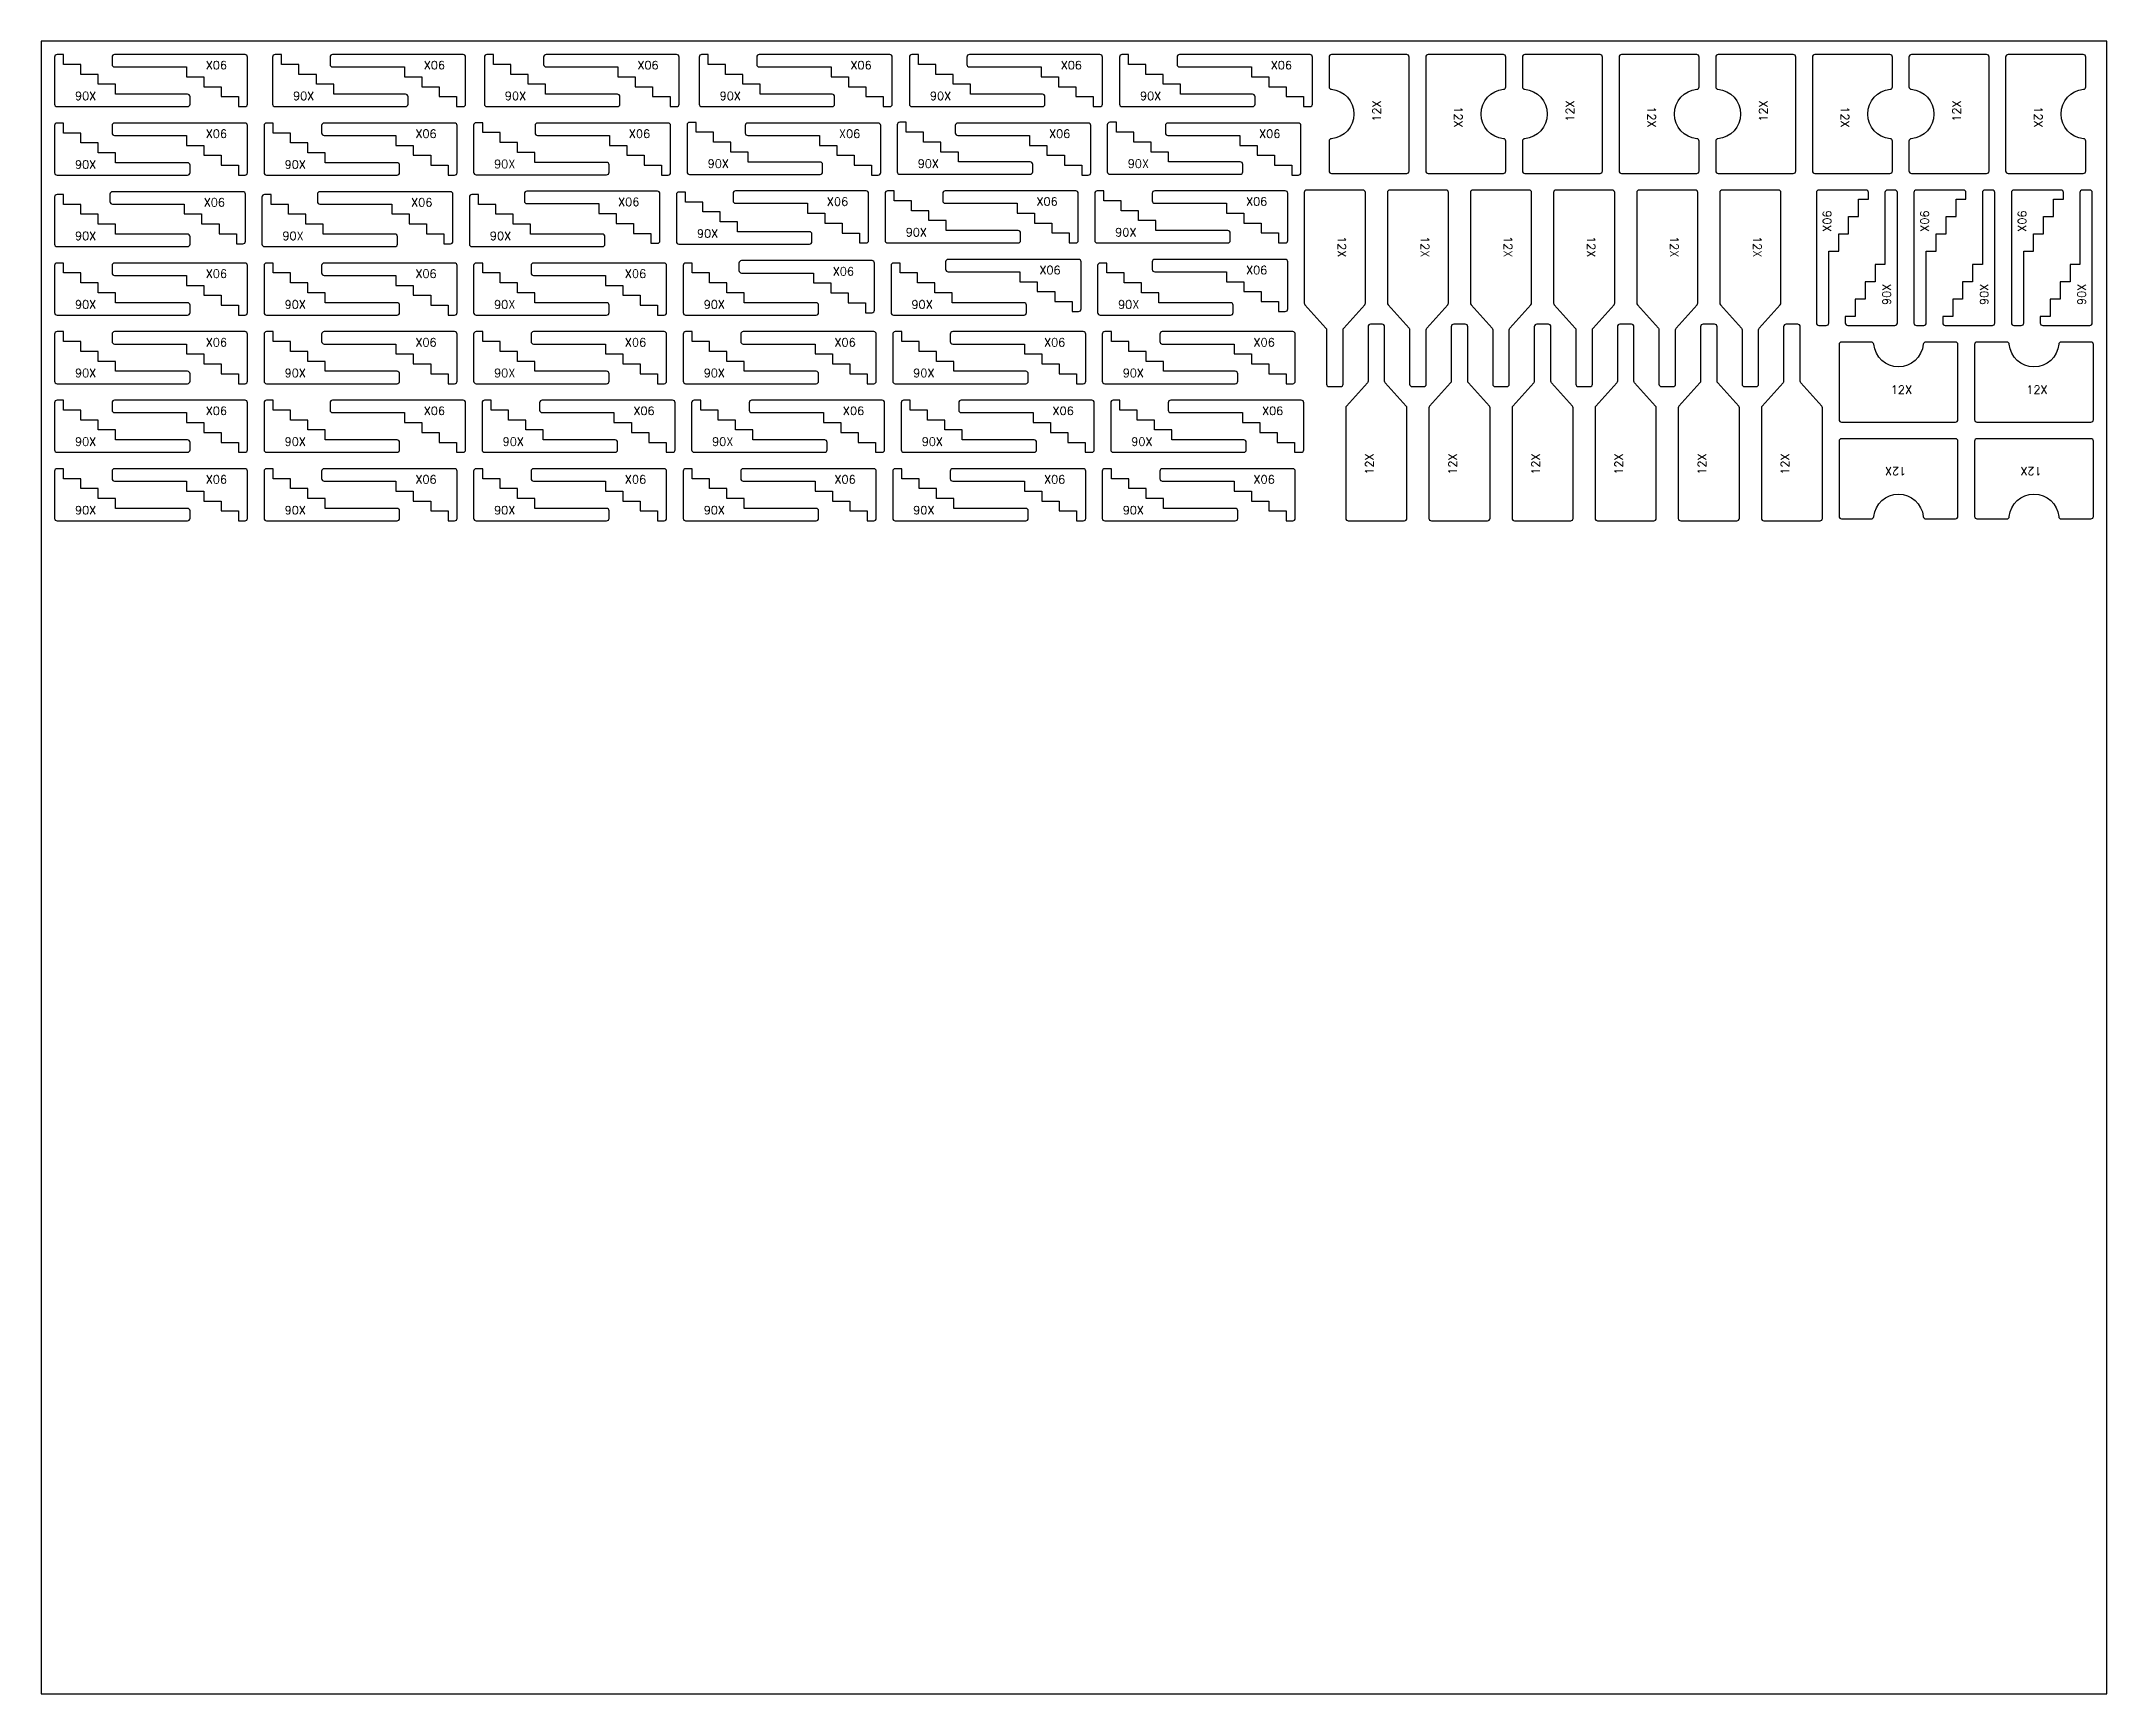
# Model space of a CAD drawing. Header units: millimetres. Extents: x 0 to 2500, y 0 to 2000.
import ezdxf

# ---------------------------------------------------------------- set-up
doc = ezdxf.new("R2010")
doc.units = ezdxf.units.MM
for name, color, linetype in [('--NestedParts--', 7, 'Continuous'), ('sheet', 24, 'Continuous'), ('Texto', 7, 'Continuous')]:
    doc.layers.add(name, color=color, linetype=linetype)
doc.styles.get("Standard").update_dxf_attribs({"font": 'txt.shx'})

msp = doc.modelspace()

# ---------------------------------------------------------------- linework, layer by layer
at = {"layer": '--NestedParts--', "color": 7}
for points in [[(177, 1936), (90, 1936), (90, 1948), (69, 1948), (69, 1960), (48, 1960), (48, 1972), (27, 1972), (27, 1984), (19, 1984, 0.414214), (16, 1981), (16, 1924, 0.414214), (19, 1921), (177, 1921, 0.414214), (180, 1924), (180, 1933, 0.414214)], [(88.6, 1969), (175.6, 1969), (175.6, 1957), (196.6, 1957), (196.6, 1945), (217.6, 1945), (217.6, 1933), (238.6, 1933), (238.6, 1921), (246.6, 1921, 0.414214), (249.6, 1924), (249.6, 1981, 0.414214), (246.6, 1984), (88.6, 1984, 0.414214), (85.6, 1981), (85.6, 1972, 0.414214)], [(440.9, 1936), (353.9, 1936), (353.9, 1948), (332.9, 1948), (332.9, 1960), (311.9, 1960), (311.9, 1972), (290.9, 1972), (290.9, 1984), (282.9, 1984, 0.414214), (279.9, 1981), (279.9, 1924, 0.414214), (282.9, 1921), (440.9, 1921, 0.414214), (443.9, 1924), (443.9, 1933, 0.414214)], [(352.6, 1969), (439.6, 1969), (439.6, 1957), (460.6, 1957), (460.6, 1945), (481.6, 1945), (481.6, 1933), (502.6, 1933), (502.6, 1921), (510.6, 1921, 0.414214), (513.6, 1924), (513.6, 1981, 0.414214), (510.6, 1984), (352.6, 1984, 0.414214), (349.6, 1981), (349.6, 1972, 0.414214)], [(697.3, 1936), (610.3, 1936), (610.3, 1948), (589.3, 1948), (589.3, 1960), (568.3, 1960), (568.3, 1972), (547.3, 1972), (547.3, 1984), (539.3, 1984, 0.414214), (536.3, 1981), (536.3, 1924, 0.414214), (539.3, 1921), (697.3, 1921, 0.414214), (700.3, 1924), (700.3, 1933, 0.414214)], [(611, 1969), (698, 1969), (698, 1957), (719, 1957), (719, 1945), (740, 1945), (740, 1933), (761, 1933), (761, 1921), (769, 1921, 0.414214), (772, 1924), (772, 1981, 0.414214), (769, 1984), (611, 1984, 0.414214), (608, 1981), (608, 1972, 0.414214)], [(957.3, 1936), (870.3, 1936), (870.3, 1948), (849.3, 1948), (849.3, 1960), (828.3, 1960), (828.3, 1972), (807.3, 1972), (807.3, 1984), (799.3, 1984, 0.414214), (796.3, 1981), (796.3, 1924, 0.414214), (799.3, 1921), (957.3, 1921, 0.414214), (960.3, 1924), (960.3, 1933, 0.414214)], [(869, 1969), (956, 1969), (956, 1957), (977, 1957), (977, 1945), (998, 1945), (998, 1933), (1019, 1933), (1019, 1921), (1027, 1921, 0.414214), (1030, 1924), (1030, 1981, 0.414214), (1027, 1984), (869, 1984, 0.414214), (866, 1981), (866, 1972, 0.414214)], [(1211.8, 1936), (1124.8, 1936), (1124.8, 1948), (1103.8, 1948), (1103.8, 1960), (1082.8, 1960), (1082.8, 1972), (1061.8, 1972), (1061.8, 1984), (1053.8, 1984, 0.414214), (1050.8, 1981), (1050.8, 1924, 0.414214), (1053.8, 1921), (1211.8, 1921, 0.414214), (1214.8, 1924), (1214.8, 1933, 0.414214)], [(1123.4, 1969), (1210.4, 1969), (1210.4, 1957), (1231.4, 1957), (1231.4, 1945), (1252.4, 1945), (1252.4, 1933), (1273.4, 1933), (1273.4, 1921), (1281.4, 1921, 0.414214), (1284.4, 1924), (1284.4, 1981, 0.414214), (1281.4, 1984), (1123.4, 1984, 0.414214), (1120.4, 1981), (1120.4, 1972, 0.414214)], [(1466.1, 1936), (1379.1, 1936), (1379.1, 1948), (1358.1, 1948), (1358.1, 1960), (1337.1, 1960), (1337.1, 1972), (1316.1, 1972), (1316.1, 1984), (1308.1, 1984, 0.414214), (1305.1, 1981), (1305.1, 1924, 0.414214), (1308.1, 1921), (1466.1, 1921, 0.414214), (1469.1, 1924), (1469.1, 1933, 0.414214)], [(1377.7, 1969), (1464.7, 1969), (1464.7, 1957), (1485.7, 1957), (1485.7, 1945), (1506.7, 1945), (1506.7, 1933), (1527.7, 1933), (1527.7, 1921), (1535.7, 1921, 0.414214), (1538.7, 1924), (1538.7, 1981, 0.414214), (1535.7, 1984), (1377.7, 1984, 0.414214), (1374.7, 1981), (1374.7, 1972, 0.414214)], [(1561.7, 1840), (1652.7, 1840, 0.414214), (1655.7, 1843), (1655.7, 1981, 0.414214), (1652.7, 1984), (1561.7, 1984, 0.414214), (1558.7, 1981), (1558.7, 1944.9, 0.387795), (1561.5, 1941.9, -0.912871), (1561.5, 1882.1, 0.387795), (1558.7, 1879.1), (1558.7, 1843, 0.414214)], [(1769.7, 1984), (1678.7, 1984, 0.414214), (1675.7, 1981), (1675.7, 1843, 0.414214), (1678.7, 1840), (1769.7, 1840, 0.414214), (1772.7, 1843), (1772.7, 1879.1, 0.387795), (1770, 1882.1, -0.912871), (1770, 1941.9, 0.387795), (1772.7, 1944.9), (1772.7, 1981, 0.414214)], [(1795.7, 1840), (1886.7, 1840, 0.414214), (1889.7, 1843), (1889.7, 1981, 0.414214), (1886.7, 1984), (1795.7, 1984, 0.414214), (1792.7, 1981), (1792.7, 1944.9, 0.387795), (1795.5, 1941.9, -0.912871), (1795.5, 1882.1, 0.387795), (1792.7, 1879.1), (1792.7, 1843, 0.414214)], [(2003.7, 1984), (1912.7, 1984, 0.414214), (1909.7, 1981), (1909.7, 1843, 0.414214), (1912.7, 1840), (2003.7, 1840, 0.414214), (2006.7, 1843), (2006.7, 1879.1, 0.387795), (2004, 1882.1, -0.912871), (2004, 1941.9, 0.387795), (2006.7, 1944.9), (2006.7, 1981, 0.414214)], [(2029.7, 1840), (2120.7, 1840, 0.414214), (2123.7, 1843), (2123.7, 1981, 0.414214), (2120.7, 1984), (2029.7, 1984, 0.414214), (2026.7, 1981), (2026.7, 1944.9, 0.387795), (2029.5, 1941.9, -0.912871), (2029.5, 1882.1, 0.387795), (2026.7, 1879.1), (2026.7, 1843, 0.414214)], [(2237.7, 1984), (2146.7, 1984, 0.414214), (2143.7, 1981), (2143.7, 1843, 0.414214), (2146.7, 1840), (2237.7, 1840, 0.414214), (2240.7, 1843), (2240.7, 1879.1, 0.387795), (2238, 1882.1, -0.912871), (2238, 1941.9, 0.387795), (2240.7, 1944.9), (2240.7, 1981, 0.414214)], [(2263.7, 1840), (2354.7, 1840, 0.414214), (2357.7, 1843), (2357.7, 1981, 0.414214), (2354.7, 1984), (2263.7, 1984, 0.414214), (2260.7, 1981), (2260.7, 1944.9, 0.387795), (2263.5, 1941.9, -0.912871), (2263.5, 1882.1, 0.387795), (2260.7, 1879.1), (2260.7, 1843, 0.414214)], [(2471.7, 1984), (2380.7, 1984, 0.414214), (2377.7, 1981), (2377.7, 1843, 0.414214), (2380.7, 1840), (2471.7, 1840, 0.414214), (2474.7, 1843), (2474.7, 1879.1, 0.387795), (2472, 1882.1, -0.912871), (2472, 1941.9, 0.387795), (2474.7, 1944.9), (2474.7, 1981, 0.414214)], [(177, 1853), (90, 1853), (90, 1865), (69, 1865), (69, 1877), (48, 1877), (48, 1889), (27, 1889), (27, 1901), (19, 1901, 0.414214), (16, 1898), (16, 1841, 0.414214), (19, 1838), (177, 1838, 0.414214), (180, 1841), (180, 1850, 0.414214)], [(88.6, 1886), (175.6, 1886), (175.6, 1874), (196.6, 1874), (196.6, 1862), (217.6, 1862), (217.6, 1850), (238.6, 1850), (238.6, 1838), (246.6, 1838, 0.414214), (249.6, 1841), (249.6, 1898, 0.414214), (246.6, 1901), (88.6, 1901, 0.414214), (85.6, 1898), (85.6, 1889, 0.414214)], [(430.6, 1853), (343.6, 1853), (343.6, 1865), (322.6, 1865), (322.6, 1877), (301.6, 1877), (301.6, 1889), (280.6, 1889), (280.6, 1901), (272.6, 1901, 0.414214), (269.6, 1898), (269.6, 1841, 0.414214), (272.6, 1838), (430.6, 1838, 0.414214), (433.6, 1841), (433.6, 1850, 0.414214)], [(342.3, 1886), (429.3, 1886), (429.3, 1874), (450.3, 1874), (450.3, 1862), (471.3, 1862), (471.3, 1850), (492.3, 1850), (492.3, 1838), (500.3, 1838, 0.414214), (503.3, 1841), (503.3, 1898, 0.414214), (500.3, 1901), (342.3, 1901, 0.414214), (339.3, 1898), (339.3, 1889, 0.414214)], [(684.3, 1853.5), (597.3, 1853.5), (597.3, 1865.5), (576.3, 1865.5), (576.3, 1877.5), (555.3, 1877.5), (555.3, 1889.5), (534.3, 1889.5), (534.3, 1901.5), (526.3, 1901.5, 0.414214), (523.3, 1898.5), (523.3, 1841.5, 0.414214), (526.3, 1838.5), (684.3, 1838.5, 0.414214), (687.3, 1841.5), (687.3, 1850.5, 0.414214)], [(600.7, 1886), (687.7, 1886), (687.7, 1874), (708.7, 1874), (708.7, 1862), (729.7, 1862), (729.7, 1850), (750.7, 1850), (750.7, 1838), (758.7, 1838, 0.414214), (761.7, 1841), (761.7, 1898, 0.414214), (758.7, 1901), (600.7, 1901, 0.414214), (597.7, 1898), (597.7, 1889, 0.414214)], [(942.7, 1853.9), (855.7, 1853.9), (855.7, 1865.9), (834.7, 1865.9), (834.7, 1877.9), (813.7, 1877.9), (813.7, 1889.9), (792.7, 1889.9), (792.7, 1901.9), (784.7, 1901.9, 0.414214), (781.7, 1898.9), (781.7, 1841.9, 0.414214), (784.7, 1838.9), (942.7, 1838.9, 0.414214), (945.7, 1841.9), (945.7, 1850.9, 0.414214)], [(855, 1886), (942, 1886), (942, 1874), (963, 1874), (963, 1862), (984, 1862), (984, 1850), (1005, 1850), (1005, 1838), (1013, 1838, 0.414214), (1016, 1841), (1016, 1898, 0.414214), (1013, 1901), (855, 1901, 0.414214), (852, 1898), (852, 1889, 0.414214)], [(1197, 1854), (1110, 1854), (1110, 1866), (1089, 1866), (1089, 1878), (1068, 1878), (1068, 1890), (1047, 1890), (1047, 1902), (1039, 1902, 0.414214), (1036, 1899), (1036, 1842, 0.414214), (1039, 1839), (1197, 1839, 0.414214), (1200, 1842), (1200, 1851, 0.414214)], [(1109.3, 1886), (1196.3, 1886), (1196.3, 1874), (1217.3, 1874), (1217.3, 1862), (1238.3, 1862), (1238.3, 1850), (1259.3, 1850), (1259.3, 1838), (1267.3, 1838, 0.414214), (1270.3, 1841), (1270.3, 1898, 0.414214), (1267.3, 1901), (1109.3, 1901, 0.414214), (1106.3, 1898), (1106.3, 1889, 0.414214)], [(1451.3, 1854), (1364.3, 1854), (1364.3, 1866), (1343.3, 1866), (1343.3, 1878), (1322.3, 1878), (1322.3, 1890), (1301.3, 1890), (1301.3, 1902), (1293.3, 1902, 0.414214), (1290.3, 1899), (1290.3, 1842, 0.414214), (1293.3, 1839), (1451.3, 1839, 0.414214), (1454.3, 1842), (1454.3, 1851, 0.414214)], [(1363.6, 1886), (1450.6, 1886), (1450.6, 1874), (1471.6, 1874), (1471.6, 1862), (1492.6, 1862), (1492.6, 1850), (1513.6, 1850), (1513.6, 1838), (1521.6, 1838, 0.414214), (1524.6, 1841), (1524.6, 1898, 0.414214), (1521.6, 1901), (1363.6, 1901, 0.414214), (1360.6, 1898), (1360.6, 1889, 0.414214)], [(177, 1766.6), (90, 1766.6), (90, 1778.6), (69, 1778.6), (69, 1790.6), (48, 1790.6), (48, 1802.6), (27, 1802.6), (27, 1814.6), (19, 1814.6, 0.414214), (16, 1811.6), (16, 1754.6, 0.414214), (19, 1751.6), (177, 1751.6, 0.414214), (180, 1754.6), (180, 1763.6, 0.414214)], [(86.1, 1803), (173.1, 1803), (173.1, 1791), (194.1, 1791), (194.1, 1779), (215.1, 1779), (215.1, 1767), (236.1, 1767), (236.1, 1755), (244.1, 1755, 0.414214), (247.1, 1758), (247.1, 1815, 0.414214), (244.1, 1818), (86.1, 1818, 0.414214), (83.1, 1815), (83.1, 1806, 0.414214)], [(428.1, 1766.6), (341.1, 1766.6), (341.1, 1778.6), (320.1, 1778.6), (320.1, 1790.6), (299.1, 1790.6), (299.1, 1802.6), (278.1, 1802.6), (278.1, 1814.6), (270.1, 1814.6, 0.414214), (267.1, 1811.6), (267.1, 1754.6, 0.414214), (270.1, 1751.6), (428.1, 1751.6, 0.414214), (431.1, 1754.6), (431.1, 1763.6, 0.414214)], [(337.2, 1803), (424.2, 1803), (424.2, 1791), (445.2, 1791), (445.2, 1779), (466.2, 1779), (466.2, 1767), (487.2, 1767), (487.2, 1755), (495.2, 1755, 0.414214), (498.2, 1758), (498.2, 1815, 0.414214), (495.2, 1818), (337.2, 1818, 0.414214), (334.2, 1815), (334.2, 1806, 0.414214)], [(679.2, 1766.6), (592.2, 1766.6), (592.2, 1778.6), (571.2, 1778.6), (571.2, 1790.6), (550.2, 1790.6), (550.2, 1802.6), (529.2, 1802.6), (529.2, 1814.6), (521.2, 1814.6, 0.414214), (518.2, 1811.6), (518.2, 1754.6, 0.414214), (521.2, 1751.6), (679.2, 1751.6, 0.414214), (682.2, 1754.6), (682.2, 1763.6, 0.414214)], [(587.8, 1803.5), (674.8, 1803.5), (674.8, 1791.5), (695.8, 1791.5), (695.8, 1779.5), (716.8, 1779.5), (716.8, 1767.5), (737.8, 1767.5), (737.8, 1755.5), (745.8, 1755.5, 0.414214), (748.8, 1758.5), (748.8, 1815.5, 0.414214), (745.8, 1818.5), (587.8, 1818.5, 0.414214), (584.8, 1815.5), (584.8, 1806.5, 0.414214)], [(929.8, 1769.5), (842.8, 1769.5), (842.8, 1781.5), (821.8, 1781.5), (821.8, 1793.5), (800.8, 1793.5), (800.8, 1805.5), (779.8, 1805.5), (779.8, 1817.5), (771.8, 1817.5, 0.414214), (768.8, 1814.5), (768.8, 1757.5, 0.414214), (771.8, 1754.5), (929.8, 1754.5, 0.414214), (932.8, 1757.5), (932.8, 1766.5, 0.414214)], [(840.4, 1803.9), (927.4, 1803.9), (927.4, 1791.9), (948.4, 1791.9), (948.4, 1779.9), (969.4, 1779.9), (969.4, 1767.9), (990.4, 1767.9), (990.4, 1755.9), (998.4, 1755.9, 0.414214), (1001.4, 1758.9), (1001.4, 1815.9, 0.414214), (998.4, 1818.9), (840.4, 1818.9, 0.414214), (837.4, 1815.9), (837.4, 1806.9, 0.414214)], [(1182.4, 1771), (1095.4, 1771), (1095.4, 1783), (1074.4, 1783), (1074.4, 1795), (1053.4, 1795), (1053.4, 1807), (1032.4, 1807), (1032.4, 1819), (1024.4, 1819, 0.414214), (1021.4, 1816), (1021.4, 1759, 0.414214), (1024.4, 1756), (1182.4, 1756, 0.414214), (1185.4, 1759), (1185.4, 1768, 0.414214)], [(1094.1, 1804), (1181.1, 1804), (1181.1, 1792), (1202.1, 1792), (1202.1, 1780), (1223.1, 1780), (1223.1, 1768), (1244.1, 1768), (1244.1, 1756), (1252.1, 1756, 0.414214), (1255.1, 1759), (1255.1, 1816, 0.414214), (1252.1, 1819), (1094.1, 1819, 0.414214), (1091.1, 1816), (1091.1, 1807, 0.414214)], [(1436.1, 1771), (1349.1, 1771), (1349.1, 1783), (1328.1, 1783), (1328.1, 1795), (1307.1, 1795), (1307.1, 1807), (1286.1, 1807), (1286.1, 1819), (1278.1, 1819, 0.414214), (1275.1, 1816), (1275.1, 1759, 0.414214), (1278.1, 1756), (1436.1, 1756, 0.414214), (1439.1, 1759), (1439.1, 1768, 0.414214)], [(1347.7, 1804), (1434.7, 1804), (1434.7, 1792), (1455.7, 1792), (1455.7, 1780), (1476.7, 1780), (1476.7, 1768), (1497.7, 1768), (1497.7, 1756), (1505.7, 1756, 0.414214), (1508.7, 1759), (1508.7, 1816, 0.414214), (1505.7, 1819), (1347.7, 1819, 0.414214), (1344.7, 1816), (1344.7, 1807, 0.414214)], [(1575.7, 1585), (1575.7, 1650.8, -0.185281), (1576.5, 1652.9), (1602, 1681.1, 0.185281), (1602.7, 1683.2), (1602.7, 1817, 0.414214), (1599.7, 1820), (1531.7, 1820, 0.414214), (1528.7, 1817), (1528.7, 1683.2, 0.185281), (1529.5, 1681.1), (1555, 1652.9, -0.185281), (1555.7, 1650.8), (1555.7, 1585, 0.414214), (1558.7, 1582), (1572.7, 1582, 0.414214)], [(1676.3, 1585), (1676.3, 1650.8, -0.185281), (1677.1, 1652.9), (1702.5, 1681.1, 0.185281), (1703.3, 1683.2), (1703.3, 1817, 0.414214), (1700.3, 1820), (1632.3, 1820, 0.414214), (1629.3, 1817), (1629.3, 1683.2, 0.185281), (1630.1, 1681.1), (1655.5, 1652.9, -0.185281), (1656.3, 1650.8), (1656.3, 1585, 0.414214), (1659.3, 1582), (1673.3, 1582, 0.414214)], [(1776.9, 1585), (1776.9, 1650.8, -0.185281), (1777.7, 1652.9), (1803.1, 1681.1, 0.185281), (1803.9, 1683.2), (1803.9, 1817, 0.414214), (1800.9, 1820), (1732.9, 1820, 0.414214), (1729.9, 1817), (1729.9, 1683.2, 0.185281), (1730.7, 1681.1), (1756.1, 1652.9, -0.185281), (1756.9, 1650.8), (1756.9, 1585, 0.414214), (1759.9, 1582), (1773.9, 1582, 0.414214)], [(1877.5, 1585), (1877.5, 1650.8, -0.185281), (1878.3, 1652.9), (1903.7, 1681.1, 0.185281), (1904.5, 1683.2), (1904.5, 1817, 0.414214), (1901.5, 1820), (1833.5, 1820, 0.414214), (1830.5, 1817), (1830.5, 1683.2, 0.185281), (1831.3, 1681.1), (1856.7, 1652.9, -0.185281), (1857.5, 1650.8), (1857.5, 1585, 0.414214), (1860.5, 1582), (1874.5, 1582, 0.414214)], [(1978.1, 1585), (1978.1, 1650.8, -0.185281), (1978.9, 1652.9), (2004.3, 1681.1, 0.185281), (2005.1, 1683.2), (2005.1, 1817, 0.414214), (2002.1, 1820), (1934.1, 1820, 0.414214), (1931.1, 1817), (1931.1, 1683.2, 0.185281), (1931.9, 1681.1), (1957.3, 1652.9, -0.185281), (1958.1, 1650.8), (1958.1, 1585, 0.414214), (1961.1, 1582), (1975.1, 1582, 0.414214)], [(2078.7, 1585), (2078.7, 1650.8, -0.185281), (2079.5, 1652.9), (2104.9, 1681.1, 0.185281), (2105.7, 1683.2), (2105.7, 1817, 0.414214), (2102.7, 1820), (2034.7, 1820, 0.414214), (2031.7, 1817), (2031.7, 1683.2, 0.185281), (2032.5, 1681.1), (2057.9, 1652.9, -0.185281), (2058.7, 1650.8), (2058.7, 1585, 0.414214), (2061.7, 1582), (2075.7, 1582, 0.414214)], [(2163.6, 1659), (2163.6, 1746), (2175.6, 1746), (2175.6, 1767), (2187.6, 1767), (2187.6, 1788), (2199.6, 1788), (2199.6, 1809), (2211.6, 1809), (2211.6, 1817, 0.414214), (2208.6, 1820), (2151.6, 1820, 0.414214), (2148.6, 1817), (2148.6, 1659, 0.414214), (2151.6, 1656), (2160.6, 1656, 0.414214)], [(2231.6, 1817), (2231.6, 1730), (2219.6, 1730), (2219.6, 1709), (2207.6, 1709), (2207.6, 1688), (2195.6, 1688), (2195.6, 1667), (2183.6, 1667), (2183.6, 1659, 0.414214), (2186.6, 1656), (2243.6, 1656, 0.414214), (2246.6, 1659), (2246.6, 1817, 0.414214), (2243.6, 1820), (2234.6, 1820, 0.414214)], [(2281.6, 1659), (2281.6, 1746), (2293.6, 1746), (2293.6, 1767), (2305.6, 1767), (2305.6, 1788), (2317.6, 1788), (2317.6, 1809), (2329.6, 1809), (2329.6, 1817, 0.414214), (2326.6, 1820), (2269.6, 1820, 0.414214), (2266.6, 1817), (2266.6, 1659, 0.414214), (2269.6, 1656), (2278.6, 1656, 0.414214)], [(2349.6, 1817), (2349.6, 1730), (2337.6, 1730), (2337.6, 1709), (2325.6, 1709), (2325.6, 1688), (2313.6, 1688), (2313.6, 1667), (2301.6, 1667), (2301.6, 1659, 0.414214), (2304.6, 1656), (2361.6, 1656, 0.414214), (2364.6, 1659), (2364.6, 1817, 0.414214), (2361.6, 1820), (2352.6, 1820, 0.414214)], [(2399.6, 1659), (2399.6, 1746), (2411.6, 1746), (2411.6, 1767), (2423.6, 1767), (2423.6, 1788), (2435.6, 1788), (2435.6, 1809), (2447.6, 1809), (2447.6, 1817, 0.414214), (2444.6, 1820), (2387.6, 1820, 0.414214), (2384.6, 1817), (2384.6, 1659, 0.414214), (2387.6, 1656), (2396.6, 1656, 0.414214)], [(2467.6, 1817), (2467.6, 1730), (2455.6, 1730), (2455.6, 1709), (2443.6, 1709), (2443.6, 1688), (2431.6, 1688), (2431.6, 1667), (2419.6, 1667), (2419.6, 1659, 0.414214), (2422.6, 1656), (2479.6, 1656, 0.414214), (2482.6, 1659), (2482.6, 1817, 0.414214), (2479.6, 1820), (2470.6, 1820, 0.414214)], [(177, 1683.6), (90, 1683.6), (90, 1695.6), (69, 1695.6), (69, 1707.6), (48, 1707.6), (48, 1719.6), (27, 1719.6), (27, 1731.6), (19, 1731.6, 0.414214), (16, 1728.6), (16, 1671.6, 0.414214), (19, 1668.6), (177, 1668.6, 0.414214), (180, 1671.6), (180, 1680.6, 0.414214)], [(88.6, 1716.6), (175.6, 1716.6), (175.6, 1704.6), (196.6, 1704.6), (196.6, 1692.6), (217.6, 1692.6), (217.6, 1680.6), (238.6, 1680.6), (238.6, 1668.6), (246.6, 1668.6, 0.414214), (249.6, 1671.6), (249.6, 1728.6, 0.414214), (246.6, 1731.6), (88.6, 1731.6, 0.414214), (85.6, 1728.6), (85.6, 1719.6, 0.414214)], [(430.6, 1683.6), (343.6, 1683.6), (343.6, 1695.6), (322.6, 1695.6), (322.6, 1707.6), (301.6, 1707.6), (301.6, 1719.6), (280.6, 1719.6), (280.6, 1731.6), (272.6, 1731.6, 0.414214), (269.6, 1728.6), (269.6, 1671.6, 0.414214), (272.6, 1668.6), (430.6, 1668.6, 0.414214), (433.6, 1671.6), (433.6, 1680.6, 0.414214)], [(342.3, 1716.6), (429.3, 1716.6), (429.3, 1704.6), (450.3, 1704.6), (450.3, 1692.6), (471.3, 1692.6), (471.3, 1680.6), (492.3, 1680.6), (492.3, 1668.6), (500.3, 1668.6, 0.414214), (503.3, 1671.6), (503.3, 1728.6, 0.414214), (500.3, 1731.6), (342.3, 1731.6, 0.414214), (339.3, 1728.6), (339.3, 1719.6, 0.414214)], [(684.3, 1683.6), (597.3, 1683.6), (597.3, 1695.6), (576.3, 1695.6), (576.3, 1707.6), (555.3, 1707.6), (555.3, 1719.6), (534.3, 1719.6), (534.3, 1731.6), (526.3, 1731.6, 0.414214), (523.3, 1728.6), (523.3, 1671.6, 0.414214), (526.3, 1668.6), (684.3, 1668.6, 0.414214), (687.3, 1671.6), (687.3, 1680.6, 0.414214)], [(595.9, 1716.6), (682.9, 1716.6), (682.9, 1704.6), (703.9, 1704.6), (703.9, 1692.6), (724.9, 1692.6), (724.9, 1680.6), (745.9, 1680.6), (745.9, 1668.6), (753.9, 1668.6, 0.414214), (756.9, 1671.6), (756.9, 1728.6, 0.414214), (753.9, 1731.6), (595.9, 1731.6, 0.414214), (592.9, 1728.6), (592.9, 1719.6, 0.414214)], [(937.9, 1683.6), (850.9, 1683.6), (850.9, 1695.6), (829.9, 1695.6), (829.9, 1707.6), (808.9, 1707.6), (808.9, 1719.6), (787.9, 1719.6), (787.9, 1731.6), (779.9, 1731.6, 0.414214), (776.9, 1728.6), (776.9, 1671.6, 0.414214), (779.9, 1668.6), (937.9, 1668.6, 0.414214), (940.9, 1671.6), (940.9, 1680.6, 0.414214)], [(847.5, 1719.5), (934.5, 1719.5), (934.5, 1707.5), (955.5, 1707.5), (955.5, 1695.5), (976.5, 1695.5), (976.5, 1683.5), (997.5, 1683.5), (997.5, 1671.5), (1005.5, 1671.5, 0.414214), (1008.5, 1674.5), (1008.5, 1731.5, 0.414214), (1005.5, 1734.5), (847.5, 1734.5, 0.414214), (844.5, 1731.5), (844.5, 1722.5, 0.414214)], [(1189.5, 1683.6), (1102.5, 1683.6), (1102.5, 1695.6), (1081.5, 1695.6), (1081.5, 1707.6), (1060.5, 1707.6), (1060.5, 1719.6), (1039.5, 1719.6), (1039.5, 1731.6), (1031.5, 1731.6, 0.414214), (1028.5, 1728.6), (1028.5, 1671.6, 0.414214), (1031.5, 1668.6), (1189.5, 1668.6, 0.414214), (1192.5, 1671.6), (1192.5, 1680.6, 0.414214)], [(1097.6, 1721), (1184.6, 1721), (1184.6, 1709), (1205.6, 1709), (1205.6, 1697), (1226.6, 1697), (1226.6, 1685), (1247.6, 1685), (1247.6, 1673), (1255.6, 1673, 0.414214), (1258.6, 1676), (1258.6, 1733, 0.414214), (1255.6, 1736), (1097.6, 1736, 0.414214), (1094.6, 1733), (1094.6, 1724, 0.414214)], [(1439.6, 1683.6), (1352.6, 1683.6), (1352.6, 1695.6), (1331.6, 1695.6), (1331.6, 1707.6), (1310.6, 1707.6), (1310.6, 1719.6), (1289.6, 1719.6), (1289.6, 1731.6), (1281.6, 1731.6, 0.414214), (1278.6, 1728.6), (1278.6, 1671.6, 0.414214), (1281.6, 1668.6), (1439.6, 1668.6, 0.414214), (1442.6, 1671.6), (1442.6, 1680.6, 0.414214)], [(1347.7, 1721), (1434.7, 1721), (1434.7, 1709), (1455.7, 1709), (1455.7, 1697), (1476.7, 1697), (1476.7, 1685), (1497.7, 1685), (1497.7, 1673), (1505.7, 1673, 0.414214), (1508.7, 1676), (1508.7, 1733, 0.414214), (1505.7, 1736), (1347.7, 1736, 0.414214), (1344.7, 1733), (1344.7, 1724, 0.414214)], [(1606, 1654.6), (1606, 1588.7, -0.185281), (1605.2, 1586.7), (1579.8, 1558.4, 0.185281), (1579, 1556.4), (1579, 1422.6, 0.414214), (1582, 1419.6), (1650, 1419.6, 0.414214), (1653, 1422.6), (1653, 1556.4, 0.185281), (1652.2, 1558.4), (1626.8, 1586.7, -0.185281), (1626, 1588.7), (1626, 1654.6, 0.414214), (1623, 1657.6), (1609, 1657.6, 0.414214)], [(1706.6, 1654.6), (1706.6, 1588.7, -0.185281), (1705.8, 1586.7), (1680.4, 1558.4, 0.185281), (1679.6, 1556.4), (1679.6, 1422.6, 0.414214), (1682.6, 1419.6), (1750.6, 1419.6, 0.414214), (1753.6, 1422.6), (1753.6, 1556.4, 0.185281), (1752.8, 1558.4), (1727.4, 1586.7, -0.185281), (1726.6, 1588.7), (1726.6, 1654.6, 0.414214), (1723.6, 1657.6), (1709.6, 1657.6, 0.414214)], [(1807.2, 1654.6), (1807.2, 1588.7, -0.185281), (1806.4, 1586.7), (1781, 1558.4, 0.185281), (1780.2, 1556.4), (1780.2, 1422.6, 0.414214), (1783.2, 1419.6), (1851.2, 1419.6, 0.414214), (1854.2, 1422.6), (1854.2, 1556.4, 0.185281), (1853.4, 1558.4), (1828, 1586.7, -0.185281), (1827.2, 1588.7), (1827.2, 1654.6, 0.414214), (1824.2, 1657.6), (1810.2, 1657.6, 0.414214)], [(1907.8, 1654.6), (1907.8, 1588.7, -0.185281), (1907, 1586.7), (1881.6, 1558.4, 0.185281), (1880.8, 1556.4), (1880.8, 1422.6, 0.414214), (1883.8, 1419.6), (1951.8, 1419.6, 0.414214), (1954.8, 1422.6), (1954.8, 1556.4, 0.185281), (1954, 1558.4), (1928.6, 1586.7, -0.185281), (1927.8, 1588.7), (1927.8, 1654.6, 0.414214), (1924.8, 1657.6), (1910.8, 1657.6, 0.414214)], [(2008.4, 1654.6), (2008.4, 1588.7, -0.185281), (2007.6, 1586.7), (1982.2, 1558.4, 0.185281), (1981.4, 1556.4), (1981.4, 1422.6, 0.414214), (1984.4, 1419.6), (2052.4, 1419.6, 0.414214), (2055.4, 1422.6), (2055.4, 1556.4, 0.185281), (2054.6, 1558.4), (2029.2, 1586.7, -0.185281), (2028.4, 1588.7), (2028.4, 1654.6, 0.414214), (2025.4, 1657.6), (2011.4, 1657.6, 0.414214)], [(2109, 1654.6), (2109, 1588.7, -0.185281), (2108.2, 1586.7), (2082.8, 1558.4, 0.185281), (2082, 1556.4), (2082, 1422.6, 0.414214), (2085, 1419.6), (2153, 1419.6, 0.414214), (2156, 1422.6), (2156, 1556.4, 0.185281), (2155.2, 1558.4), (2129.8, 1586.7, -0.185281), (2129, 1588.7), (2129, 1654.6, 0.414214), (2126, 1657.6), (2112, 1657.6, 0.414214)], [(177, 1600.6), (90, 1600.6), (90, 1612.6), (69, 1612.6), (69, 1624.6), (48, 1624.6), (48, 1636.6), (27, 1636.6), (27, 1648.6), (19, 1648.6, 0.414214), (16, 1645.6), (16, 1588.6, 0.414214), (19, 1585.6), (177, 1585.6, 0.414214), (180, 1588.6), (180, 1597.6, 0.414214)], [(88.6, 1633.6), (175.6, 1633.6), (175.6, 1621.6), (196.6, 1621.6), (196.6, 1609.6), (217.6, 1609.6), (217.6, 1597.6), (238.6, 1597.6), (238.6, 1585.6), (246.6, 1585.6, 0.414214), (249.6, 1588.6), (249.6, 1645.6, 0.414214), (246.6, 1648.6), (88.6, 1648.6, 0.414214), (85.6, 1645.6), (85.6, 1636.6, 0.414214)], [(430.6, 1600.6), (343.6, 1600.6), (343.6, 1612.6), (322.6, 1612.6), (322.6, 1624.6), (301.6, 1624.6), (301.6, 1636.6), (280.6, 1636.6), (280.6, 1648.6), (272.6, 1648.6, 0.414214), (269.6, 1645.6), (269.6, 1588.6, 0.414214), (272.6, 1585.6), (430.6, 1585.6, 0.414214), (433.6, 1588.6), (433.6, 1597.6, 0.414214)], [(342.3, 1633.6), (429.3, 1633.6), (429.3, 1621.6), (450.3, 1621.6), (450.3, 1609.6), (471.3, 1609.6), (471.3, 1597.6), (492.3, 1597.6), (492.3, 1585.6), (500.3, 1585.6, 0.414214), (503.3, 1588.6), (503.3, 1645.6, 0.414214), (500.3, 1648.6), (342.3, 1648.6, 0.414214), (339.3, 1645.6), (339.3, 1636.6, 0.414214)], [(684.3, 1600.6), (597.3, 1600.6), (597.3, 1612.6), (576.3, 1612.6), (576.3, 1624.6), (555.3, 1624.6), (555.3, 1636.6), (534.3, 1636.6), (534.3, 1648.6), (526.3, 1648.6, 0.414214), (523.3, 1645.6), (523.3, 1588.6, 0.414214), (526.3, 1585.6), (684.3, 1585.6, 0.414214), (687.3, 1588.6), (687.3, 1597.6, 0.414214)], [(595.9, 1633.6), (682.9, 1633.6), (682.9, 1621.6), (703.9, 1621.6), (703.9, 1609.6), (724.9, 1609.6), (724.9, 1597.6), (745.9, 1597.6), (745.9, 1585.6), (753.9, 1585.6, 0.414214), (756.9, 1588.6), (756.9, 1645.6, 0.414214), (753.9, 1648.6), (595.9, 1648.6, 0.414214), (592.9, 1645.6), (592.9, 1636.6, 0.414214)], [(937.9, 1600.6), (850.9, 1600.6), (850.9, 1612.6), (829.9, 1612.6), (829.9, 1624.6), (808.9, 1624.6), (808.9, 1636.6), (787.9, 1636.6), (787.9, 1648.6), (779.9, 1648.6, 0.414214), (776.9, 1645.6), (776.9, 1588.6, 0.414214), (779.9, 1585.6), (937.9, 1585.6, 0.414214), (940.9, 1588.6), (940.9, 1597.6, 0.414214)], [(849.6, 1633.6), (936.6, 1633.6), (936.6, 1621.6), (957.6, 1621.6), (957.6, 1609.6), (978.6, 1609.6), (978.6, 1597.6), (999.6, 1597.6), (999.6, 1585.6), (1007.6, 1585.6, 0.414214), (1010.6, 1588.6), (1010.6, 1645.6, 0.414214), (1007.6, 1648.6), (849.6, 1648.6, 0.414214), (846.6, 1645.6), (846.6, 1636.6, 0.414214)], [(1191.6, 1600.6), (1104.6, 1600.6), (1104.6, 1612.6), (1083.6, 1612.6), (1083.6, 1624.6), (1062.6, 1624.6), (1062.6, 1636.6), (1041.6, 1636.6), (1041.6, 1648.6), (1033.6, 1648.6, 0.414214), (1030.6, 1645.6), (1030.6, 1588.6, 0.414214), (1033.6, 1585.6), (1191.6, 1585.6, 0.414214), (1194.6, 1588.6), (1194.6, 1597.6, 0.414214)], [(1103.2, 1633.6), (1190.2, 1633.6), (1190.2, 1621.6), (1211.2, 1621.6), (1211.2, 1609.6), (1232.2, 1609.6), (1232.2, 1597.6), (1253.2, 1597.6), (1253.2, 1585.6), (1261.2, 1585.6, 0.414214), (1264.2, 1588.6), (1264.2, 1645.6, 0.414214), (1261.2, 1648.6), (1103.2, 1648.6, 0.414214), (1100.2, 1645.6), (1100.2, 1636.6, 0.414214)], [(1445.2, 1600.6), (1358.2, 1600.6), (1358.2, 1612.6), (1337.2, 1612.6), (1337.2, 1624.6), (1316.2, 1624.6), (1316.2, 1636.6), (1295.2, 1636.6), (1295.2, 1648.6), (1287.2, 1648.6, 0.414214), (1284.2, 1645.6), (1284.2, 1588.6, 0.414214), (1287.2, 1585.6), (1445.2, 1585.6, 0.414214), (1448.2, 1588.6), (1448.2, 1597.6, 0.414214)], [(1356.9, 1633.6), (1443.9, 1633.6), (1443.9, 1621.6), (1464.9, 1621.6), (1464.9, 1609.6), (1485.9, 1609.6), (1485.9, 1597.6), (1506.9, 1597.6), (1506.9, 1585.6), (1514.9, 1585.6, 0.414214), (1517.9, 1588.6), (1517.9, 1645.6, 0.414214), (1514.9, 1648.6), (1356.9, 1648.6, 0.414214), (1353.9, 1645.6), (1353.9, 1636.6, 0.414214)], [(2176, 1633), (2176, 1542, 0.414214), (2179, 1539), (2317, 1539, 0.414214), (2320, 1542), (2320, 1633, 0.414214), (2317, 1636), (2280.9, 1636, 0.387795), (2277.9, 1633.3, -0.912871), (2218.1, 1633.3, 0.387795), (2215.1, 1636), (2179, 1636, 0.414214)], [(2340, 1633), (2340, 1542, 0.414214), (2343, 1539), (2481, 1539, 0.414214), (2484, 1542), (2484, 1633, 0.414214), (2481, 1636), (2444.9, 1636, 0.387795), (2441.9, 1633.3, -0.912871), (2382.1, 1633.3, 0.387795), (2379.1, 1636), (2343, 1636, 0.414214)], [(177, 1517.6), (90, 1517.6), (90, 1529.6), (69, 1529.6), (69, 1541.6), (48, 1541.6), (48, 1553.6), (27, 1553.6), (27, 1565.6), (19, 1565.6, 0.414214), (16, 1562.6), (16, 1505.6, 0.414214), (19, 1502.6), (177, 1502.6, 0.414214), (180, 1505.6), (180, 1514.6, 0.414214)], [(88.6, 1550.6), (175.6, 1550.6), (175.6, 1538.6), (196.6, 1538.6), (196.6, 1526.6), (217.6, 1526.6), (217.6, 1514.6), (238.6, 1514.6), (238.6, 1502.6), (246.6, 1502.6, 0.414214), (249.6, 1505.6), (249.6, 1562.6, 0.414214), (246.6, 1565.6), (88.6, 1565.6, 0.414214), (85.6, 1562.6), (85.6, 1553.6, 0.414214)], [(430.6, 1517.6), (343.6, 1517.6), (343.6, 1529.6), (322.6, 1529.6), (322.6, 1541.6), (301.6, 1541.6), (301.6, 1553.6), (280.6, 1553.6), (280.6, 1565.6), (272.6, 1565.6, 0.414214), (269.6, 1562.6), (269.6, 1505.6, 0.414214), (272.6, 1502.6), (430.6, 1502.6, 0.414214), (433.6, 1505.6), (433.6, 1514.6, 0.414214)], [(352.6, 1550.6), (439.6, 1550.6), (439.6, 1538.6), (460.6, 1538.6), (460.6, 1526.6), (481.6, 1526.6), (481.6, 1514.6), (502.6, 1514.6), (502.6, 1502.6), (510.6, 1502.6, 0.414214), (513.6, 1505.6), (513.6, 1562.6, 0.414214), (510.6, 1565.6), (352.6, 1565.6, 0.414214), (349.6, 1562.6), (349.6, 1553.6, 0.414214)], [(694.6, 1517.6), (607.6, 1517.6), (607.6, 1529.6), (586.6, 1529.6), (586.6, 1541.6), (565.6, 1541.6), (565.6, 1553.6), (544.6, 1553.6), (544.6, 1565.6), (536.6, 1565.6, 0.414214), (533.6, 1562.6), (533.6, 1505.6, 0.414214), (536.6, 1502.6), (694.6, 1502.6, 0.414214), (697.6, 1505.6), (697.6, 1514.6, 0.414214)], [(606.2, 1550.6), (693.2, 1550.6), (693.2, 1538.6), (714.2, 1538.6), (714.2, 1526.6), (735.2, 1526.6), (735.2, 1514.6), (756.2, 1514.6), (756.2, 1502.6), (764.2, 1502.6, 0.414214), (767.2, 1505.6), (767.2, 1562.6, 0.414214), (764.2, 1565.6), (606.2, 1565.6, 0.414214), (603.2, 1562.6), (603.2, 1553.6, 0.414214)], [(948.2, 1517.6), (861.2, 1517.6), (861.2, 1529.6), (840.2, 1529.6), (840.2, 1541.6), (819.2, 1541.6), (819.2, 1553.6), (798.2, 1553.6), (798.2, 1565.6), (790.2, 1565.6, 0.414214), (787.2, 1562.6), (787.2, 1505.6, 0.414214), (790.2, 1502.6), (948.2, 1502.6, 0.414214), (951.2, 1505.6), (951.2, 1514.6, 0.414214)], [(859.8, 1550.6), (946.8, 1550.6), (946.8, 1538.6), (967.8, 1538.6), (967.8, 1526.6), (988.8, 1526.6), (988.8, 1514.6), (1009.8, 1514.6), (1009.8, 1502.6), (1017.8, 1502.6, 0.414214), (1020.8, 1505.6), (1020.8, 1562.6, 0.414214), (1017.8, 1565.6), (859.8, 1565.6, 0.414214), (856.8, 1562.6), (856.8, 1553.6, 0.414214)], [(1201.8, 1517.6), (1114.8, 1517.6), (1114.8, 1529.6), (1093.8, 1529.6), (1093.8, 1541.6), (1072.8, 1541.6), (1072.8, 1553.6), (1051.8, 1553.6), (1051.8, 1565.6), (1043.8, 1565.6, 0.414214), (1040.8, 1562.6), (1040.8, 1505.6, 0.414214), (1043.8, 1502.6), (1201.8, 1502.6, 0.414214), (1204.8, 1505.6), (1204.8, 1514.6, 0.414214)], [(1113.5, 1550.6), (1200.5, 1550.6), (1200.5, 1538.6), (1221.5, 1538.6), (1221.5, 1526.6), (1242.5, 1526.6), (1242.5, 1514.6), (1263.5, 1514.6), (1263.5, 1502.6), (1271.5, 1502.6, 0.414214), (1274.5, 1505.6), (1274.5, 1562.6, 0.414214), (1271.5, 1565.6), (1113.5, 1565.6, 0.414214), (1110.5, 1562.6), (1110.5, 1553.6, 0.414214)], [(1455.5, 1517.6), (1368.5, 1517.6), (1368.5, 1529.6), (1347.5, 1529.6), (1347.5, 1541.6), (1326.5, 1541.6), (1326.5, 1553.6), (1305.5, 1553.6), (1305.5, 1565.6), (1297.5, 1565.6, 0.414214), (1294.5, 1562.6), (1294.5, 1505.6, 0.414214), (1297.5, 1502.6), (1455.5, 1502.6, 0.414214), (1458.5, 1505.6), (1458.5, 1514.6, 0.414214)], [(1367.1, 1550.6), (1454.1, 1550.6), (1454.1, 1538.6), (1475.1, 1538.6), (1475.1, 1526.6), (1496.1, 1526.6), (1496.1, 1514.6), (1517.1, 1514.6), (1517.1, 1502.6), (1525.1, 1502.6, 0.414214), (1528.1, 1505.6), (1528.1, 1562.6, 0.414214), (1525.1, 1565.6), (1367.1, 1565.6, 0.414214), (1364.1, 1562.6), (1364.1, 1553.6, 0.414214)], [(2320, 1425), (2320, 1516, 0.414214), (2317, 1519), (2179, 1519, 0.414214), (2176, 1516), (2176, 1425, 0.414214), (2179, 1422), (2215.1, 1422, 0.387795), (2218.1, 1424.7, -0.912871), (2277.9, 1424.7, 0.387795), (2280.9, 1422), (2317, 1422, 0.414214)], [(2484, 1425), (2484, 1516, 0.414214), (2481, 1519), (2343, 1519, 0.414214), (2340, 1516), (2340, 1425, 0.414214), (2343, 1422), (2379.1, 1422, 0.387795), (2382.1, 1424.7, -0.912871), (2441.9, 1424.7, 0.387795), (2444.9, 1422), (2481, 1422, 0.414214)], [(177, 1434.6), (90, 1434.6), (90, 1446.6), (69, 1446.6), (69, 1458.6), (48, 1458.6), (48, 1470.6), (27, 1470.6), (27, 1482.6), (19, 1482.6, 0.414214), (16, 1479.6), (16, 1422.6, 0.414214), (19, 1419.6), (177, 1419.6, 0.414214), (180, 1422.6), (180, 1431.6, 0.414214)], [(88.6, 1467.6), (175.6, 1467.6), (175.6, 1455.6), (196.6, 1455.6), (196.6, 1443.6), (217.6, 1443.6), (217.6, 1431.6), (238.6, 1431.6), (238.6, 1419.6), (246.6, 1419.6, 0.414214), (249.6, 1422.6), (249.6, 1479.6, 0.414214), (246.6, 1482.6), (88.6, 1482.6, 0.414214), (85.6, 1479.6), (85.6, 1470.6, 0.414214)], [(430.6, 1434.6), (343.6, 1434.6), (343.6, 1446.6), (322.6, 1446.6), (322.6, 1458.6), (301.6, 1458.6), (301.6, 1470.6), (280.6, 1470.6), (280.6, 1482.6), (272.6, 1482.6, 0.414214), (269.6, 1479.6), (269.6, 1422.6, 0.414214), (272.6, 1419.6), (430.6, 1419.6, 0.414214), (433.6, 1422.6), (433.6, 1431.6, 0.414214)], [(342.3, 1467.6), (429.3, 1467.6), (429.3, 1455.6), (450.3, 1455.6), (450.3, 1443.6), (471.3, 1443.6), (471.3, 1431.6), (492.3, 1431.6), (492.3, 1419.6), (500.3, 1419.6, 0.414214), (503.3, 1422.6), (503.3, 1479.6, 0.414214), (500.3, 1482.6), (342.3, 1482.6, 0.414214), (339.3, 1479.6), (339.3, 1470.6, 0.414214)], [(684.3, 1434.6), (597.3, 1434.6), (597.3, 1446.6), (576.3, 1446.6), (576.3, 1458.6), (555.3, 1458.6), (555.3, 1470.6), (534.3, 1470.6), (534.3, 1482.6), (526.3, 1482.6, 0.414214), (523.3, 1479.6), (523.3, 1422.6, 0.414214), (526.3, 1419.6), (684.3, 1419.6, 0.414214), (687.3, 1422.6), (687.3, 1431.6, 0.414214)], [(595.9, 1467.6), (682.9, 1467.6), (682.9, 1455.6), (703.9, 1455.6), (703.9, 1443.6), (724.9, 1443.6), (724.9, 1431.6), (745.9, 1431.6), (745.9, 1419.6), (753.9, 1419.6, 0.414214), (756.9, 1422.6), (756.9, 1479.6, 0.414214), (753.9, 1482.6), (595.9, 1482.6, 0.414214), (592.9, 1479.6), (592.9, 1470.6, 0.414214)], [(937.9, 1434.6), (850.9, 1434.6), (850.9, 1446.6), (829.9, 1446.6), (829.9, 1458.6), (808.9, 1458.6), (808.9, 1470.6), (787.9, 1470.6), (787.9, 1482.6), (779.9, 1482.6, 0.414214), (776.9, 1479.6), (776.9, 1422.6, 0.414214), (779.9, 1419.6), (937.9, 1419.6, 0.414214), (940.9, 1422.6), (940.9, 1431.6, 0.414214)], [(849.6, 1467.6), (936.6, 1467.6), (936.6, 1455.6), (957.6, 1455.6), (957.6, 1443.6), (978.6, 1443.6), (978.6, 1431.6), (999.6, 1431.6), (999.6, 1419.6), (1007.6, 1419.6, 0.414214), (1010.6, 1422.6), (1010.6, 1479.6, 0.414214), (1007.6, 1482.6), (849.6, 1482.6, 0.414214), (846.6, 1479.6), (846.6, 1470.6, 0.414214)], [(1191.6, 1434.6), (1104.6, 1434.6), (1104.6, 1446.6), (1083.6, 1446.6), (1083.6, 1458.6), (1062.6, 1458.6), (1062.6, 1470.6), (1041.6, 1470.6), (1041.6, 1482.6), (1033.6, 1482.6, 0.414214), (1030.6, 1479.6), (1030.6, 1422.6, 0.414214), (1033.6, 1419.6), (1191.6, 1419.6, 0.414214), (1194.6, 1422.6), (1194.6, 1431.6, 0.414214)], [(1103.2, 1467.6), (1190.2, 1467.6), (1190.2, 1455.6), (1211.2, 1455.6), (1211.2, 1443.6), (1232.2, 1443.6), (1232.2, 1431.6), (1253.2, 1431.6), (1253.2, 1419.6), (1261.2, 1419.6, 0.414214), (1264.2, 1422.6), (1264.2, 1479.6, 0.414214), (1261.2, 1482.6), (1103.2, 1482.6, 0.414214), (1100.2, 1479.6), (1100.2, 1470.6, 0.414214)], [(1445.2, 1434.6), (1358.2, 1434.6), (1358.2, 1446.6), (1337.2, 1446.6), (1337.2, 1458.6), (1316.2, 1458.6), (1316.2, 1470.6), (1295.2, 1470.6), (1295.2, 1482.6), (1287.2, 1482.6, 0.414214), (1284.2, 1479.6), (1284.2, 1422.6, 0.414214), (1287.2, 1419.6), (1445.2, 1419.6, 0.414214), (1448.2, 1422.6), (1448.2, 1431.6, 0.414214)], [(1356.9, 1467.6), (1443.9, 1467.6), (1443.9, 1455.6), (1464.9, 1455.6), (1464.9, 1443.6), (1485.9, 1443.6), (1485.9, 1431.6), (1506.9, 1431.6), (1506.9, 1419.6), (1514.9, 1419.6, 0.414214), (1517.9, 1422.6), (1517.9, 1479.6, 0.414214), (1514.9, 1482.6), (1356.9, 1482.6, 0.414214), (1353.9, 1479.6), (1353.9, 1470.6, 0.414214)]]:
    msp.add_lwpolyline(points, format="xyb", close=True, dxfattribs=at)
at = {"layer": 'sheet', "color": 7}
msp.add_lwpolyline([(0, 0), (2500, 0), (2500, 2000), (0, 2000)], close=True, dxfattribs=at)

# ---------------------------------------------------------------- texts
at = {"layer": 'Texto', "color": 3, "char_height": 10, "width": 32.579, "attachment_point": 1}
for s, insert, rotation in [('90X', (224.8, 1966.1), 180), ('90X', (488.7, 1966.1), 180), ('90X', (747.2, 1966.1), 180), ('90X', (1005.1, 1966.1), 180), ('90X', (1259.6, 1966.1), 180), ('90X', (1513.9, 1966.1), 180), ('12X', (1611.4, 1902.7), 90), ('12X', (1845.4, 1902.7), 90), ('12X', (2079.4, 1902.7), 90), ('12X', (2313.4, 1902.7), 90), ('12X', (1720.1, 1921.3), 270), ('12X', (1954.1, 1921.3), 270), ('12X', (2188.1, 1921.3), 270), ('12X', (2422.1, 1921.3), 270), ('90X', (224.8, 1883.1), 180), ('90X', (478.5, 1883.1), 180), ('90X', (736.9, 1883.1), 180), ('90X', (991.2, 1883.1), 180), ('90X', (1245.5, 1883.1), 180), ('90X', (1499.8, 1883.1), 180), ('90X', (222.3, 1800.1), 180), ('90X', (473.4, 1800.1), 180), ('90X', (723.9, 1800.6), 180), ('90X', (976.6, 1801), 180), ('90X', (1230.3, 1801.1), 180), ('90X', (1483.9, 1801.1), 180), ('90X', (2166.6, 1795.2), 270), ('90X', (2284.6, 1795.2), 270), ('90X', (2402.6, 1795.2), 270), ('12X', (1579.2, 1764.2), 270), ('12X', (1679.8, 1764.2), 270), ('12X', (1780.4, 1764.2), 270), ('12X', (1881, 1764.2), 270), ('12X', (1981.6, 1764.2), 270), ('12X', (2082.1, 1764.2), 270), ('90X', (983.7, 1716.6), 180), ('90X', (1233.8, 1718.1), 180), ('90X', (1483.9, 1718.1), 180), ('90X', (224.8, 1713.7), 180), ('90X', (478.5, 1713.7), 180), ('90X', (732.1, 1713.7), 180), ('90X', (2228.7, 1680.8), 90), ('90X', (2346.7, 1680.8), 90), ('90X', (2464.7, 1680.8), 90), ('90X', (224.8, 1630.7), 180), ('90X', (478.5, 1630.7), 180), ('90X', (732.1, 1630.7), 180), ('90X', (985.8, 1630.7), 180), ('90X', (1239.4, 1630.7), 180), ('90X', (1493, 1630.7), 180), ('90X', (224.8, 1547.7), 180), ('90X', (488.7, 1547.7), 180), ('90X', (742.4, 1547.7), 180), ('90X', (996, 1547.7), 180), ('90X', (1249.7, 1547.7), 180), ('90X', (1503.3, 1547.7), 180), ('12X', (1602.6, 1475.4), 90), ('12X', (1703.2, 1475.4), 90), ('12X', (1803.8, 1475.4), 90), ('12X', (1904.4, 1475.4), 90), ('12X', (2005, 1475.4), 90), ('12X', (2105.6, 1475.4), 90), ('12X', (2257.3, 1474.7), 180), ('12X', (2421.3, 1474.7), 180), ('90X', (224.8, 1464.7), 180), ('90X', (478.5, 1464.7), 180), ('90X', (732.1, 1464.7), 180), ('90X', (985.8, 1464.7), 180), ('90X', (1239.4, 1464.7), 180), ('90X', (1493, 1464.7), 180)]:
    msp.add_mtext(s, dxfattribs=dict(at, insert=insert, rotation=rotation))
for s, insert in [('90X', (40.8, 1938.9)), ('90X', (304.7, 1938.9)), ('90X', (561.1, 1938.9)), ('90X', (821.1, 1938.9)), ('90X', (1075.6, 1938.9)), ('90X', (1329.9, 1938.9)), ('90X', (40.8, 1855.9)), ('90X', (294.5, 1855.9)), ('90X', (548.1, 1856.5)), ('90X', (806.6, 1856.9)), ('90X', (1060.8, 1856.9)), ('90X', (1315.1, 1856.9)), ('90X', (40.8, 1769.5)), ('90X', (291.9, 1769.5)), ('90X', (543, 1769.5)), ('90X', (793.6, 1772.4)), ('90X', (1046.3, 1773.9)), ('90X', (1299.9, 1773.9)), ('90X', (40.8, 1686.5)), ('90X', (294.5, 1686.5)), ('90X', (548.1, 1686.5)), ('90X', (801.8, 1686.5)), ('90X', (1053.3, 1686.5)), ('90X', (1303.4, 1686.5)), ('90X', (40.8, 1603.5)), ('90X', (294.5, 1603.5)), ('90X', (548.1, 1603.5)), ('90X', (801.8, 1603.5)), ('90X', (1055.4, 1603.5)), ('90X', (1309, 1603.5)), ('12X', (2238.7, 1583.3)), ('12X', (2402.7, 1583.3)), ('90X', (40.8, 1520.5)), ('90X', (294.5, 1520.5)), ('90X', (558.4, 1520.5)), ('90X', (812, 1520.5)), ('90X', (1065.7, 1520.5)), ('90X', (1319.3, 1520.5)), ('90X', (40.8, 1437.5)), ('90X', (294.5, 1437.5)), ('90X', (548.1, 1437.5)), ('90X', (801.8, 1437.5)), ('90X', (1055.4, 1437.5)), ('90X', (1309, 1437.5))]:
    msp.add_mtext(s, dxfattribs=dict(at, insert=insert))

doc.saveas('drawing.dxf')
